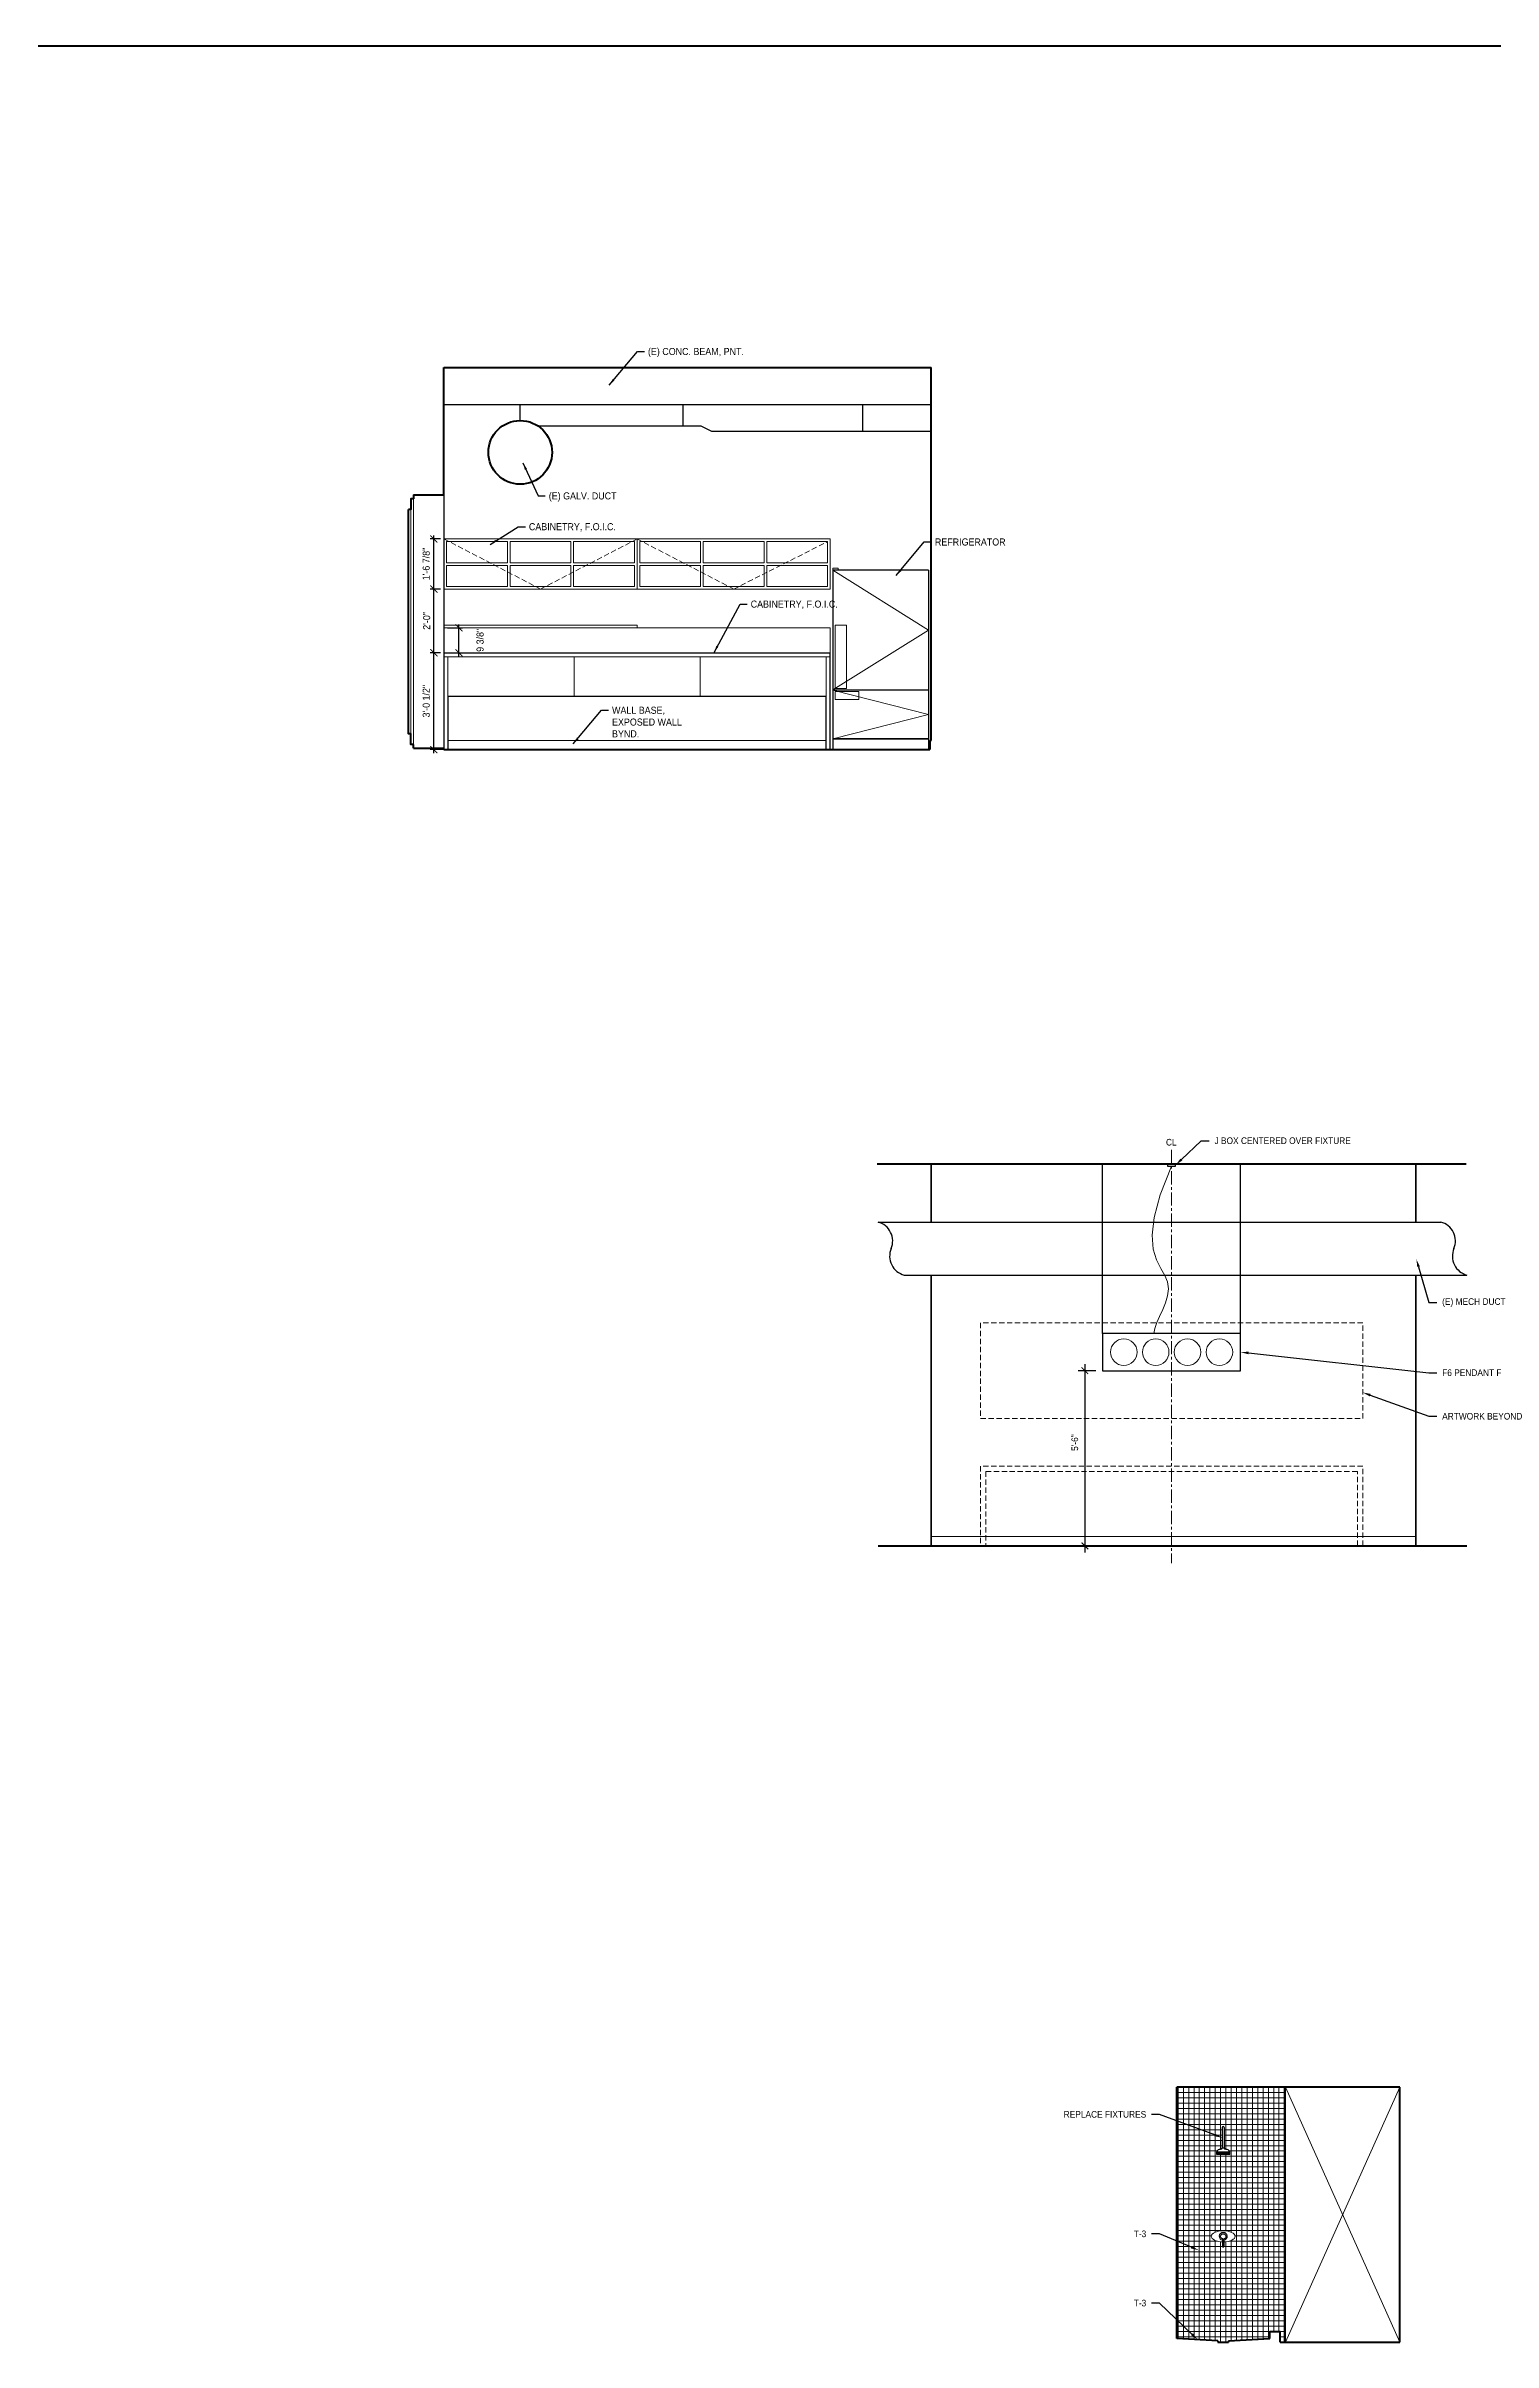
# Model space of a CAD drawing. Header units: inches. Extents: x -3027 to 6920, y -6604 to 320.
# Drawn here: x 2326 to 2871, y -4200 to -3335 of the extents above; entities that cross this region are included whole.
import ezdxf
from ezdxf import colors
from ezdxf.entities.mleader import LeaderData, LeaderLine
from ezdxf.math import Vec2, Vec3

# ---------------------------------------------------------------- set-up
doc = ezdxf.new("R2010")
doc.units = ezdxf.units.IN
doc.header["$LTSCALE"] = 4
doc.header["$MEASUREMENT"] = 0
doc.header["$PDMODE"] = 35
doc.header["$PDSIZE"] = -5
doc.linetypes.add('CENTER', pattern=[2, 1.25, -0.25, 0.25, -0.25])
doc.linetypes.add('DASHED', pattern=[0.75, 0.5, -0.25])
doc.layers.get('0').update_dxf_attribs({"linetype": 'CONTINUOUS'})
doc.layers.get('Defpoints').update_dxf_attribs({"linetype": 'CONTINUOUS'})
for name, color, linetype, lineweight in [('A-ELEV-1', 4, 'CONTINUOUS', 35), ('A-ELEV-2', 5, 'CONTINUOUS', 25), ('A-ELEV-3', 8, 'CONTINUOUS', 15), ('A-ELEV-4', 9, 'CONTINUOUS', 9), ('A-ELEV-BYND', 9, 'DASHED', 9), ('A-ELEV-CUT', 3, 'CONTINUOUS', 50), ('A-ELEV-HTCH', 40, 'CONTINUOUS', 9), ('A-NOTE-CL', 8, 'CENTER', 15), ('A-NOTE-DIM', 8, 'CONTINUOUS', 15), ('A-NOTE-REF', 8, 'CONTINUOUS', 15), ('A-RCP-HTCH', 9, 'CONTINUOUS', 9)]:
    doc.layers.add(name, color=color, linetype=linetype, lineweight=lineweight)
doc.layers.add('A-NOTE-DIM-3_8', color=8, linetype='CONTINUOUS')
doc.styles.add('3_8SM', font='swisse.ttf', dxfattribs={"width": 0.9, "height": 2.666667})
doc.styles.add('ANNOT-SM', font='swisse.ttf', dxfattribs={"width": 0.9, "height": 0.078125})
doc.styles.add('Annotative', font='swisse.ttf', dxfattribs={"width": 0.9, "height": 0.078125})
doc.dimstyles.new('DIM-ANNOT', dxfattribs={"dimtxt": 0.078125, "dimasz": 0.078125, "dimexe": 0.078125, "dimexo": 0.078125, "dimgap": 0.078125, "dimtad": 1, "dimzin": 11, "dimdsep": 46, "dimlunit": 4, "dimtxsty": 'ANNOT-SM', "dimblk1": 'ARCHTICK', "dimblk2": 'ARCHTICK', "dimsah": 1, "dimcen": 0, "dimdle": 0.078125, "dimclrd": 8, "dimclre": 8, "dimclrt": 8, "dimadec": 0, "dimazin": 0, "dimtfac": 4, "dimtofl": 0, "dimtmove": 2, "dimatfit": 3, "dimfxl": 1, "dimfrac": 2, "dimtzin": 0, "dimarcsym": 0})
doc.dimstyles.new('DIM3_8', dxfattribs={"dimtxt": 2.666667, "dimasz": 2.666667, "dimexe": 1.333333, "dimexo": 1.333333, "dimgap": 1.333333, "dimtad": 1, "dimdec": 4, "dimzin": 11, "dimdsep": 46, "dimlunit": 4, "dimtxsty": '3_8SM', "dimblk": 'ARCHTICK', "dimblk1": 'ARCHTICK', "dimblk2": 'ARCHTICK', "dimsah": 1, "dimcen": 2.666667, "dimdle": 1.333333, "dimclrd": 8, "dimclre": 8, "dimclrt": 8, "dimadec": 0, "dimazin": 0, "dimtfac": 4, "dimtdec": 4, "dimtofl": 0, "dimtmove": 2, "dimatfit": 3, "dimfxl": 1, "dimfrac": 2, "dimtzin": 0, "dimarcsym": 0})
doc.dimstyles.new('DIM3_8$7', dxfattribs={"dimtxt": 2.666667, "dimasz": 2.666667, "dimexe": 1.333333, "dimexo": 1.333333, "dimgap": 1.333333, "dimtad": 0, "dimdec": 4, "dimzin": 11, "dimdsep": 46, "dimlunit": 4, "dimtxsty": '3_8SM', "dimblk": 'ARCHTICK', "dimcen": 2.666667, "dimdle": 1.333333, "dimclrd": 8, "dimclre": 8, "dimclrt": 8, "dimadec": 0, "dimazin": 0, "dimtfac": 4, "dimtdec": 4, "dimtofl": 0, "dimtmove": 1, "dimatfit": 3, "dimfxl": 1, "dimfrac": 2, "dimtzin": 0, "dimarcsym": 0})

# ---------------------------------------------------------------- blocks, each defined once
blk = doc.blocks.new('A$C789C49DA')
at = {"layer": 'A-ELEV-2', "linetype": 'Continuous'}
for p, q in [((0, 67.63), (0, 22.54)), ((0, 67.63), (36, 67.63)), ((36, 67.63), (36, 4.13)), ((0, 22.41), (0, 4.13)), ((0, 4.13), (36, 4.13)), ((0, 4), (0, 0)), ((0, 4), (36, 4)), ((36, 4), (36, 0))]:
    blk.add_line(p, q, dxfattribs=at)
at = {"layer": 'A-ELEV-3', "linetype": 'Continuous'}
for p, q in [((30.95, 46.93), (35.2, 46.93)), ((30.95, 46.93), (30.95, 23.04)), ((35.2, 46.93), (35.2, 23.04)), ((0, 22.54), (36, 22.54)), ((0, 22.41), (36, 22.41)), ((26.31, 21.92), (26.31, 18.85)), ((26.31, 21.92), (35.2, 21.92)), ((26.31, 18.85), (35.2, 18.85)), ((30.95, 23.04), (35.2, 23.04)), ((35.2, 21.92), (35.2, 18.85))]:
    blk.add_line(p, q, dxfattribs=at)
at = {"layer": 'A-ELEV-3'}
for points in [[(0, 67.63), (36, 67.63), (36, 0), (0, 0)], [(34, 68.38), (36, 68.38), (36, 67.63), (34, 67.63)]]:
    blk.add_lwpolyline(points, close=True, dxfattribs=at)
at = {"layer": 'A-ELEV-BYND', "linetype": 'Continuous'}
for p, q in [((36, 67.63), (0, 45.08)), ((0, 45.08), (36, 22.54)), ((36, 22.41), (0, 13.27)), ((0, 13.27), (36, 4.13))]:
    blk.add_line(p, q, dxfattribs=at)
blk = doc.blocks.new('_ARCHTICK')
at = {"color": 0, "linetype": 'ByBlock', "const_width": 0.15}
blk.add_lwpolyline([(-0.5, -0.5), (0.5, 0.5)], dxfattribs=at)
blk = doc.blocks.new('*D15')
at = {"layer": 'A-NOTE-DIM', "color": 8, "lineweight": -2, "transparency": 16777216}
for p, q in [((2474.17, -3563.5), (2470.35, -3563.5)), ((2471.69, -3601.33), (2471.69, -3562.17)), ((2475.67, -3600), (2470.35, -3600))]:
    blk.add_line(p, q, dxfattribs=at)
at = {"layer": 'Defpoints', "color": 0, "transparency": 16777216}
for p in [(2471.69, -3563.5), (2475.5, -3563.5), (2477, -3600)]:
    blk.add_point(p, dxfattribs=at)
at = {"layer": 'A-NOTE-DIM', "color": 8, "lineweight": -2, "transparency": 16777216, "xscale": 2.666666666666667, "yscale": 2.666666666666667, "zscale": 2.666666666666667}
for p, rotation in [((2471.69, -3563.5), 90), ((2471.69, -3600), 270)]:
    blk.add_blockref('_ARCHTICK', p, dxfattribs=dict(at, rotation=rotation))
at = {"layer": 'A-NOTE-DIM', "color": 8, "transparency": 16777216, "insert": (2468.81, -3581.75), "char_height": 2.667, "attachment_point": 5, "rotation": 90, "style": '3_8SM'}
blk.add_mtext('3\'-0 1/2" ', dxfattribs=at)
blk = doc.blocks.new('*D16')
at = {"layer": 'A-NOTE-DIM', "color": 8, "lineweight": -2, "transparency": 16777216}
for p, q in [((2471.69, -3564.83), (2471.69, -3538.17)), ((2474.17, -3539.5), (2470.35, -3539.5)), ((2474.17, -3563.5), (2470.35, -3563.5))]:
    blk.add_line(p, q, dxfattribs=at)
at = {"layer": 'Defpoints', "color": 0, "transparency": 16777216}
for p in [(2471.69, -3539.5), (2475.5, -3539.5), (2475.5, -3563.5)]:
    blk.add_point(p, dxfattribs=at)
at = {"layer": 'A-NOTE-DIM', "color": 8, "lineweight": -2, "transparency": 16777216, "xscale": 2.666666666666667, "yscale": 2.666666666666667, "zscale": 2.666666666666667}
for p, rotation in [((2471.69, -3539.5), 90), ((2471.69, -3563.5), 270)]:
    blk.add_blockref('_ARCHTICK', p, dxfattribs=dict(at, rotation=rotation))
at = {"layer": 'A-NOTE-DIM', "color": 8, "transparency": 16777216, "insert": (2468.99, -3551.5), "char_height": 2.667, "attachment_point": 5, "rotation": 90, "style": '3_8SM'}
blk.add_mtext('2\'-0" ', dxfattribs=at)
blk = doc.blocks.new('*D17')
at = {"layer": 'A-NOTE-DIM', "color": 8, "lineweight": -2, "transparency": 16777216}
for p, q in [((2474.17, -3520.62), (2470.35, -3520.62)), ((2471.69, -3540.83), (2471.69, -3519.29)), ((2474.17, -3539.5), (2470.35, -3539.5))]:
    blk.add_line(p, q, dxfattribs=at)
at = {"layer": 'Defpoints', "color": 0, "transparency": 16777216}
for p in [(2471.69, -3520.62), (2475.5, -3520.62), (2475.5, -3539.5)]:
    blk.add_point(p, dxfattribs=at)
at = {"layer": 'A-NOTE-DIM', "color": 8, "lineweight": -2, "transparency": 16777216, "xscale": 2.666666666666667, "yscale": 2.666666666666667, "zscale": 2.666666666666667}
for p, rotation in [((2471.69, -3520.62), 90), ((2471.69, -3539.5), 270)]:
    blk.add_blockref('_ARCHTICK', p, dxfattribs=dict(at, rotation=rotation))
at = {"layer": 'A-NOTE-DIM', "color": 8, "transparency": 16777216, "insert": (2468.81, -3530.06), "char_height": 2.667, "attachment_point": 5, "rotation": 90, "style": '3_8SM'}
blk.add_mtext('1\'-6 7/8" ', dxfattribs=at)
blk = doc.blocks.new('*D18')
at = {"layer": 'A-NOTE-DIM', "color": 8, "lineweight": -2, "transparency": 16777216}
for p, q in [((2476.83, -3554.12), (2482.48, -3554.12)), ((2481.15, -3564.83), (2481.15, -3552.79)), ((2476.83, -3563.5), (2482.48, -3563.5))]:
    blk.add_line(p, q, dxfattribs=at)
at = {"layer": 'Defpoints', "color": 0, "transparency": 16777216}
for p in [(2475.5, -3554.12), (2481.15, -3554.12), (2475.5, -3563.5)]:
    blk.add_point(p, dxfattribs=at)
at = {"layer": 'A-NOTE-DIM', "color": 8, "lineweight": -2, "transparency": 16777216, "xscale": 2.666666666666667, "yscale": 2.666666666666667, "zscale": 2.666666666666667}
for p, rotation in [((2481.15, -3554.12), 90), ((2481.15, -3563.5), 270)]:
    blk.add_blockref('_ARCHTICK', p, dxfattribs=dict(at, rotation=rotation))
at = {"layer": 'A-NOTE-DIM', "color": 8, "transparency": 16777216, "insert": (2489.1, -3558.81), "char_height": 2.667, "attachment_point": 5, "rotation": 90, "style": '3_8SM'}
blk.add_mtext('9 3/8" ', dxfattribs=at)
blk = doc.blocks.new('E15-SHWR-GROMIX-THERM')
at = {"layer": 'A-ELEV-2'}
for p, q in [((-0.21, -0.98), (-0.21, -3.93)), ((0.21, -3.93), (-0.21, -3.93)), ((0.21, -0.98), (0.21, -3.93))]:
    blk.add_line(p, q, dxfattribs=at)
blk.add_arc((0, 0), 1, 281.8425, 258.1575, dxfattribs=at)
at = {"layer": 'A-ELEV-3'}
blk.add_arc((0, 0), 1.5, 277.86357, 262.13643, dxfattribs=at)
blk.add_ellipse((0, 0), major_axis=(4.5, 0), ratio=0.467908, start_param=4.75801, end_param=10.949954, dxfattribs=at)
blk = doc.blocks.new('*D130')
at = {"layer": 'A-NOTE-DIM', "color": 8, "lineweight": -2, "transparency": 16777216}
for p, q in [((2716.9, -3831.5), (2716.9, -3902.5)), ((2721.06, -3834), (2714.4, -3834)), ((2721.06, -3900), (2714.4, -3900))]:
    blk.add_line(p, q, dxfattribs=at)
at = {"layer": 'Defpoints', "color": 0, "transparency": 16777216}
for p in [(2723.56, -3834), (2716.9, -3900), (2723.56, -3900)]:
    blk.add_point(p, dxfattribs=at)
at = {"layer": 'A-NOTE-DIM', "color": 8, "lineweight": -2, "transparency": 16777216, "xscale": 2.5, "yscale": 2.5, "zscale": 2.5}
for p, rotation in [((2716.9, -3834), 90), ((2716.9, -3900), 270)]:
    blk.add_blockref('_ARCHTICK', p, dxfattribs=dict(at, rotation=rotation))
at = {"layer": 'A-NOTE-DIM', "color": 8, "transparency": 16777216, "insert": (2713.11, -3861.09), "char_height": 2.5, "attachment_point": 5, "rotation": 90, "style": 'ANNOT-SM'}
blk.add_mtext('5\'-6" ', dxfattribs=at)

msp = doc.modelspace()

# ---------------------------------------------------------------- hatches: boundary and pattern name
at = {"layer": 'A-ELEV-4'}
h = msp.add_hatch(dxfattribs=at)
h.set_pattern_fill('ANSI37', color=256, scale=16, angle=45)
h.paths.add_polyline_path([(2792.4998, -4152), (2792.4998, -4104), (2751.4998, -4104), (2751.4998, -4198.66667), (2766.9998, -4199.5), (2766.9998, -4200), (2770.9998, -4200), (2770.9998, -4199.5), (2786.4998, -4198.66667), (2786.4998, -4196), (2790.4998, -4196), (2790.4998, -4200), (2792.4998, -4200)])
edge = h.paths.add_edge_path(flags=16)
edge.add_ellipse((2768.9998, -4160.15761), major_axis=(-4.5, 0), ratio=0.467907977, start_angle=-267.38612425, end_angle=87.38612425, ccw=False)
edge.add_line((2769.20502, -4162.26101), (2769.20502, -4164.08518))
edge.add_line((2769.20502, -4164.08518), (2768.79458, -4164.08518))
edge.add_line((2768.79458, -4164.08518), (2768.79458, -4162.26101))
edge = h.paths.add_edge_path(flags=16)
edge.add_arc((2766.4998, -4129.08647), 0.0625, 90, 270, ccw=False)
edge.add_line((2766.4998, -4129.02397), (2766.4998, -4128.27397))
edge.add_line((2766.4998, -4128.27397), (2766.5623, -4128.27397))
edge.add_arc((2767.81418, -4128.71278), 1.32655, 86.87081661, 160.6834407, ccw=False)
edge.add_arc((2767.91091, -4126.72493), 0.66372, 267.89986341, 344.79797606)
edge.add_line((2768.55141, -4126.89897), (2768.6248, -4126.89897))
edge.add_line((2768.6248, -4126.89897), (2768.6248, -4119.1256))
edge.add_arc((2768.9998, -4119.1256), 0.375, 0, 180, ccw=False)
edge.add_line((2769.3748, -4119.1256), (2769.3748, -4126.89897))
edge.add_line((2769.3748, -4126.89897), (2769.44819, -4126.89897))
edge.add_arc((2770.08869, -4126.72493), 0.66372, 195.20202394, 272.10013659)
edge.add_arc((2770.18542, -4128.71278), 1.32655, 19.3165593, 93.12918339, ccw=False)
edge.add_line((2771.4373, -4128.27397), (2771.4998, -4128.27397))
edge.add_line((2771.4998, -4128.27397), (2771.4998, -4129.02397))
edge.add_arc((2771.4998, -4129.08647), 0.0625, -90, 90, ccw=False)
edge.add_line((2771.4998, -4129.14897), (2766.4998, -4129.14897))

# ---------------------------------------------------------------- linework, layer by layer
at = {"layer": 'A-ELEV-1'}
for p, q in [((2658.9998, -3756), (2658.9998, -3778)), ((2841.4998, -3756), (2841.4998, -3778)), ((2658.9998, -3798), (2658.9998, -3900)), ((2841.4998, -3798), (2841.4998, -3900))]:
    msp.add_line(p, q, dxfattribs=at)
at = {"layer": 'A-ELEV-2'}
for p, q in [((2475.4998, -3470), (2658.9998, -3470)), ((2504.21419, -3476), (2504.21419, -3470)), ((2565.5616, -3478), (2565.5616, -3470)), ((2633.2553, -3480), (2633.2553, -3470)), ((2510.84744, -3478), (2572.30329, -3478)), ((2572.30329, -3478), (2576.30329, -3480)), ((2576.30329, -3480), (2658.9998, -3480)), ((2475.4998, -3504), (2475.4998, -3599.5)), ((2475.4998, -3563.5), (2620.9998, -3563.5)), ((2620.9998, -3600), (2620.9998, -3563.5)), ((2723.562, -3820), (2723.562, -3756)), ((2775.562, -3820), (2775.562, -3756)), ((2638.9942, -3778), (2850.9409, -3778)), ((2648.86694, -3798), (2860.81363, -3798)), ((2792.4998, -4200), (2792.4998, -4104)), ((2768.6248, -4119.1256), (2768.6248, -4126.89897)), ((2769.3748, -4119.1256), (2769.3748, -4126.89897))]:
    msp.add_line(p, q, dxfattribs=at)
for points in [[(2619.4998, -3600), (2619.4998, -3580), (2476.9998, -3580), (2476.9998, -3600)], [(2748.062, -3756), (2748.062, -3757), (2751.062, -3757), (2751.062, -3756)]]:
    msp.add_lwpolyline(points, dxfattribs=at)
msp.add_lwpolyline([(2753.562, -3820), (2723.562, -3820), (2723.562, -3834), (2775.562, -3834), (2775.562, -3820)], close=True, dxfattribs=at)
msp.add_lwpolyline([(2771.4998, -4129.14897, 1), (2771.4998, -4129.02397), (2771.4998, -4128.27397), (2771.4373, -4128.27397, 0.333686455), (2770.11301, -4127.3882, -0.321168348), (2769.46855, -4126.96147), (2769.40605, -4126.96147), (2769.40605, -4126.89897), (2768.59355, -4126.89897), (2768.59355, -4126.96147), (2768.53105, -4126.96147, -0.321168348), (2767.88659, -4127.3882, 0.333686455), (2766.5623, -4128.27397), (2766.4998, -4128.27397), (2766.4998, -4129.02397, 1), (2766.4998, -4129.14897)], format="xyb", close=True, dxfattribs=at)
for centre, radius, start, end in [((2637.1176, -3785.14474), 7.38708, 337.26184726, 75.28343049), ((2849.0643, -3785.14474), 7.38708, 337.26184726, 75.28343049), ((2650.74353, -3790.85526), 7.38708, 157.26184726, 255.28343049), ((2862.69023, -3790.85526), 7.38708, 157.26184726, 255.28343049), ((2768.9998, -4119.1256), 0.375, 0, 180)]:
    msp.add_arc(centre, radius, start, end, dxfattribs=at)
at = {"layer": 'A-ELEV-3'}
for p, q in [((2463, -3509.5), (2463, -3594)), ((2464, -3505.5), (2464, -3598)), ((2475.4998, -3554.125), (2620.9998, -3554.125)), ((2620.9998, -3554.125), (2620.9998, -3563.5)), ((2475.4998, -3600), (2475.4998, -3563.5)), ((2475.4998, -3565), (2620.9998, -3565)), ((2476.9998, -3600), (2476.9998, -3565)), ((2524.4998, -3580), (2524.4998, -3565)), ((2571.9998, -3580), (2571.9998, -3565)), ((2619.4998, -3600), (2619.4998, -3565)), ((2476.9998, -3580), (2619.4998, -3580)), ((2476.9998, -3596.5), (2619.4998, -3596.5)), ((2841.4998, -3896.5), (2658.9998, -3896.5))]:
    msp.add_line(p, q, dxfattribs=at)
for points in [[(2548.2498, -3539.5), (2475.4998, -3539.5), (2475.4998, -3520.625), (2548.2498, -3520.625)], [(2548.2498, -3539.5), (2620.9998, -3539.5), (2620.9998, -3520.625), (2548.2498, -3520.625)], [(2499.41647, -3521.625), (2476.4998, -3521.625), (2476.4998, -3529.5625), (2499.41647, -3529.5625)], [(2500.41647, -3521.625), (2523.33313, -3521.625), (2523.33313, -3529.5625), (2500.41647, -3529.5625)], [(2524.33313, -3521.625), (2547.2498, -3521.625), (2547.2498, -3529.5625), (2524.33313, -3529.5625)], [(2572.16647, -3521.625), (2549.2498, -3521.625), (2549.2498, -3529.5625), (2572.16647, -3529.5625)], [(2596.08313, -3521.625), (2573.16647, -3521.625), (2573.16647, -3529.5625), (2596.08313, -3529.5625)], [(2619.9998, -3521.625), (2597.08313, -3521.625), (2597.08313, -3529.5625), (2619.9998, -3529.5625)], [(2499.41647, -3530.5625), (2476.4998, -3530.5625), (2476.4998, -3538.5), (2499.41647, -3538.5)], [(2500.41647, -3530.5625), (2523.33313, -3530.5625), (2523.33313, -3538.5), (2500.41647, -3538.5)], [(2524.33313, -3530.5625), (2547.2498, -3530.5625), (2547.2498, -3538.5), (2524.33313, -3538.5)], [(2572.16647, -3530.5625), (2549.2498, -3530.5625), (2549.2498, -3538.5), (2572.16647, -3538.5)], [(2596.08313, -3530.5625), (2573.16647, -3530.5625), (2573.16647, -3538.5), (2596.08313, -3538.5)], [(2619.9998, -3530.5625), (2597.08313, -3530.5625), (2597.08313, -3538.5), (2619.9998, -3538.5)], [(2475.4998, -3553.125), (2548.2498, -3553.125), (2548.2498, -3554.125), (2475.4998, -3554.125)]]:
    msp.add_lwpolyline(points, close=True, dxfattribs=at)
msp.add_lwpolyline([(2749.562, -3757), (2745.2784, -3767.71465), (2742.97098, -3776.26912), (2742.23661, -3782.99107), (2742.67217, -3788.20815), (2743.87454, -3792.24801), (2745.44061, -3795.43831), (2746.96724, -3798.10671), (2748.05131, -3800.58085), (2748.38834, -3803.12453), (2748.06836, -3805.74607), (2747.28, -3808.38992), (2746.21194, -3811.00055), (2745.05282, -3813.52242), (2743.99131, -3815.89997), (2743.21606, -3818.07768), (2742.91571, -3820)], dxfattribs=at)
for centre in [(2731.562, -3827), (2743.562, -3827), (2755.562, -3827), (2767.562, -3827), (2767.562, -3827)]:
    msp.add_circle(centre, 5, dxfattribs=at)
at = {"layer": 'A-ELEV-4'}
for p, q in [((2766.4998, -4128.27397), (2771.4998, -4128.27397)), ((2766.4998, -4128.65763), (2771.4998, -4128.65763)), ((2766.4998, -4129.02397), (2771.4998, -4129.02397)), ((2768.59355, -4126.96147), (2769.40605, -4126.96147))]:
    msp.add_line(p, q, dxfattribs=at)
at = {"layer": 'A-ELEV-BYND'}
for points in [[(2475.4998, -3520.625), (2511.8748, -3539.5), (2548.2498, -3520.625)], [(2548.2498, -3520.625), (2584.6248, -3539.5), (2619.9998, -3521.625)], [(2821.562, -3900), (2821.562, -3870), (2677.562, -3870), (2677.562, -3900)], [(2819.562, -3900), (2819.562, -3872), (2679.562, -3872), (2679.562, -3900)]]:
    msp.add_lwpolyline(points, dxfattribs=at)
msp.add_lwpolyline([(2677.562, -3852), (2821.562, -3852), (2821.562, -3816), (2677.562, -3816)], close=True, dxfattribs=at)
at = {"layer": 'A-ELEV-CUT'}
for p, q in [((-1381.1, -3334.85), (4858.025, -3334.85)), ((2475.4998, -3504), (2475.4998, -3456)), ((2475.4998, -3456), (2658.9998, -3456)), ((2658.9998, -3596.5), (2658.9998, -3456)), ((2464, -3504), (2475.4998, -3504)), ((2464, -3504), (2464, -3505.5)), ((2464, -3599.5), (2464, -3598)), ((2658.4998, -3596.5), (2658.4998, -3600)), ((2658.4998, -3596.5), (2658.9998, -3596.5)), ((2464, -3599.5), (2475.4998, -3599.5)), ((2475.4998, -3600), (2475.4998, -3599.5)), ((2475.4998, -3600), (2658.4998, -3600)), ((2638.65228, -3756), (2860.47172, -3756)), ((2638.9942, -3900), (2860.81363, -3900)), ((2751.4998, -4198.66667), (2751.4998, -4104)), ((2835.4998, -4104), (2751.4998, -4104)), ((2835.4998, -4200), (2835.4998, -4104)), ((2766.9998, -4199.5), (2751.4998, -4198.66667)), ((2766.9998, -4199.5), (2766.9998, -4200)), ((2766.9998, -4200), (2770.9998, -4200)), ((2770.9998, -4199.5), (2786.4998, -4198.66667)), ((2770.9998, -4199.5), (2770.9998, -4200)), ((2786.4998, -4196), (2790.4998, -4196)), ((2786.4998, -4198.66667), (2786.4998, -4196)), ((2790.4998, -4200), (2790.4998, -4196)), ((2790.4998, -4200), (2835.4998, -4200))]:
    msp.add_line(p, q, dxfattribs=at)
for points in [[(2464, -3505.5), (2463, -3505.5), (2463, -3509.5), (2462.125, -3509.5)], [(2464, -3598), (2463, -3598), (2463, -3594), (2462.125, -3594), (2462.125, -3509.5)]]:
    msp.add_lwpolyline(points, dxfattribs=at)
msp.add_circle((2504.21419, -3488), 12, dxfattribs=at)
at = {"layer": 'A-ELEV-HTCH'}
for p, q in [((2790.4998, -4104), (2751.4998, -4104)), ((2792.4998, -4104), (2835.4998, -4200)), ((2792.4998, -4200), (2835.4998, -4104))]:
    msp.add_line(p, q, dxfattribs=at)
msp.add_arc((2771.4998, -4129.08647), 0.0625, 270, 90, dxfattribs=at)
at = {"layer": 'A-NOTE-CL'}
msp.add_line((2749.562, -3750.82042), (2749.562, -3906.56188), dxfattribs=at)

# ---------------------------------------------------------------- block references
at = {"layer": 'A-ELEV-3', "xscale": -1}
msp.add_blockref('A$C789C49DA', (2657.9998, -3600), dxfattribs=at)
at = {"layer": 'A-RCP-HTCH', "xscale": -1}
msp.add_blockref('E15-SHWR-GROMIX-THERM', (2768.9998, -4160.15761), dxfattribs=at)

# ---------------------------------------------------------------- texts
at = {"layer": 'A-NOTE-DIM-3_8', "char_height": 2.6666667, "width": 36, "attachment_point": 1, "style": '3_8SM'}
for s, insert in [('(E) CONC. BEAM, PNT.', (2552.32736, -3448.65084)), ('(E) GALV. DUCT', (2514.97452, -3503.05872)), ('CABINETRY, F.O.I.C.', (2507.47877, -3514.66583)), ('REFRIGERATOR', (2660.40001, -3520.41947)), ('CABINETRY, F.O.I.C.', (2591.02583, -3543.82427)), ('WALL BASE, EXPOSED WALL BYND.', (2538.80566, -3583.8249))]:
    msp.add_mtext(s, dxfattribs=dict(at, insert=insert))
at = {"layer": 'A-NOTE-REF', "insert": (2747.43885, -3746.65561), "char_height": 2.5, "attachment_point": 1, "style": 'Annotative'}
msp.add_mtext_dynamic_manual_height_columns('CL', width=13.0106607, gutter_width=12.5, heights=[0], dxfattribs=at)

# ---------------------------------------------------------------- dimensions: what is measured, and where the dimension line sits
at = {"layer": 'A-NOTE-DIM'}
for base, p1, p2, picture, middle in [((2471.6873, -3520.625), (2475.4998, -3539.5), (2475.4998, -3520.625), '*D17', (2468.81419, -3530.0625)), ((2471.6873, -3539.5), (2475.4998, -3563.5), (2475.4998, -3539.5), '*D16', (2468.98547, -3551.5)), ((2481.14583, -3554.125), (2475.4998, -3563.5), (2475.4998, -3554.125), '*D18', (2489.0985, -3558.8125)), ((2471.6873, -3563.5), (2476.9998, -3600), (2475.4998, -3563.5), '*D15', (2468.81419, -3581.75))]:
    dim = msp.add_linear_dim(base=base, p1=p1, p2=p2, angle=90, dimstyle='DIM3_8', override={"dimpost": ' '}, dxfattribs=at)
    dim.commit()
    dim.dimension.update_dxf_attribs({"geometry": picture, "text_midpoint": middle})
dim = msp.add_linear_dim(base=(2716.89605, -3900), p1=(2723.562, -3834), p2=(2723.562, -3900), angle=90, dimstyle='DIM-ANNOT', override={"dimpost": ' '}, dxfattribs=at)
dim.commit()
dim.dimension.update_dxf_attribs({"geometry": '*D130', "text_midpoint": (2713.11139, -3861.09327), "dimtype": 160})

# ---------------------------------------------------------------- leaders
at = {"layer": 'A-NOTE-DIM-3_8', "annotation_type": 0, "has_hookline": 1, "hookline_direction": 0}
for points, text_width in [([(2537.68928, -3462.6743), (2548.32736, -3449.98417), (2550.99403, -3449.98417)], 30.67424), ([(2505.23208, -3491.93899), (2510.97452, -3504.39205), (2513.64119, -3504.39205)], 28.10061), ([(2492.8407, -3522.68929), (2503.47877, -3515.99916), (2506.14544, -3515.99916)], 21.80122), ([(2645.76193, -3534.44294), (2656.40001, -3521.75281), (2659.06667, -3521.75281)], 28.31643), ([(2577.21216, -3563.40591), (2587.02583, -3545.1576), (2589.6925, -3545.1576)], 21.80122), ([(2524.16758, -3597.84837), (2534.80566, -3585.15824), (2537.47232, -3585.15824)], 29.07748)]:
    msp.add_leader(points, dimstyle='DIM3_8$7', override={"dimgap": 1.333333, "dimtad": 0}, dxfattribs=dict(at, text_width=text_width))
at = {"layer": 'A-NOTE-REF'}
ml = msp.add_multileader_mtext('Standard', dxfattribs=at)
ml.set_content('J BOX CENTERED OVER FIXTURE', color=256, style='ANNOT-SM')
ml.set_leader_properties()
ml.build(insert=Vec2(0, 0))
ml.multileader.update_dxf_attribs({"dogleg_length": 0.09375, "arrow_head_size": 3, "scale": 32})
ctx = ml.context
ctx.base_point, ctx.scale, ctx.char_height, ctx.arrow_head_size, ctx.plane_origin = Vec3(2763.71849, -3747.37281), 32, 2.5, 3, Vec3(2759.22821, -3754.99781)
notes = []
notes.append((ctx, [(0, (1, 1, 0), (2760.71849, -3747.37281), (1, 0), 3, [(0, [(2751.062, -3756.5)], 0, [])])]))
ctx.mtext.insert, ctx.mtext.width, ctx.mtext.flow_direction = Vec3(2765.71849, -3746.08985), 36.6376788, 5
ml = msp.add_multileader_mtext('Standard', dxfattribs=at)
ml.set_content('(E) DUCT', color=256, style='ANNOT-SM')
ml.set_leader_properties()
ml.build(insert=Vec2(0, 0))
ml.multileader.update_dxf_attribs({"dogleg_length": 0.09375, "arrow_head_size": 3, "scale": 32})
ctx = ml.context
ctx.base_point, ctx.scale, ctx.char_height, ctx.arrow_head_size, ctx.plane_origin = Vec3(1973.68127, -3748.34482), 32, 2.5, 3, Vec3(1981.28197, -3756.76632)
notes.append((ctx, [(0, (1, 1, 0), (1970.68127, -3748.34482), (1, 0), 3, [(0, [(1966.89961, -3778.90191)], 0, [])])]))
ctx.mtext.insert, ctx.mtext.width, ctx.mtext.flow_direction = Vec3(1975.68127, -3746.76605), 37.0925561, 5
ml = msp.add_multileader_mtext('Standard', dxfattribs=at)
ml.set_content('(E) MECH DUCT', color=256, style='ANNOT-SM')
ml.set_leader_properties()
ml.build(insert=Vec2(0, 0))
ml.multileader.update_dxf_attribs({"dogleg_length": 0.09375, "arrow_head_size": 3, "scale": 32})
ctx = ml.context
ctx.base_point, ctx.scale, ctx.char_height, ctx.arrow_head_size, ctx.plane_origin = Vec3(2849.46394, -3808.27882), 32, 2.5, 3, Vec3(2844.97365, -3815.90382)
notes.append((ctx, [(0, (1, 1, 0), (2846.46394, -3808.27882), (1, 0), 3, [(0, [(2841.74905, -3791.99067)], 0, [])])]))
ctx.mtext.insert, ctx.mtext.width, ctx.mtext.flow_direction = Vec3(2851.46394, -3806.70005), 36.6376788, 5
ml = msp.add_multileader_mtext('Standard', dxfattribs=at)
ml.set_content('F6 PENDANT FIXTURE', color=256, style='ANNOT-SM')
ml.set_leader_properties()
ml.build(insert=Vec2(0, 0))
ml.multileader.update_dxf_attribs({"dogleg_length": 0.09375, "arrow_head_size": 3, "scale": 32})
ctx = ml.context
ctx.base_point, ctx.scale, ctx.char_height, ctx.arrow_head_size, ctx.plane_origin = Vec3(2849.46394, -3834.77758), 32, 2.5, 3, Vec3(2844.97365, -3842.40258)
notes.append((ctx, [(0, (1, 1, 0), (2846.46394, -3834.77758), (1, 0), 3, [(0, [(2775.562, -3827)], 0, [])])]))
ctx.mtext.insert, ctx.mtext.width, ctx.mtext.flow_direction = Vec3(2851.46394, -3833.49462), 36.6376788, 5
ml = msp.add_multileader_mtext('Standard', dxfattribs=at)
ml.set_content('ARTWORK BEYOND', color=256, style='ANNOT-SM')
ml.set_leader_properties()
ml.build(insert=Vec2(0, 0))
ml.multileader.update_dxf_attribs({"dogleg_length": 0.09375, "arrow_head_size": 3, "scale": 32})
ctx = ml.context
ctx.base_point, ctx.scale, ctx.char_height, ctx.arrow_head_size, ctx.plane_origin = Vec3(2849.46394, -3851.19175), 32, 2.5, 3, Vec3(2844.97365, -3852.21569)
notes.append((ctx, [(0, (1, 1, 0), (2846.46394, -3851.19175), (1, 0), 3, [(0, [(2821.562, -3842.1997)], 0, [])])]))
ctx.mtext.insert, ctx.mtext.width, ctx.mtext.flow_direction = Vec3(2851.46394, -3849.90879), 36.6376788, 5
ml = msp.add_multileader_mtext('Standard', dxfattribs=at)
ml.set_content('ARTWORK BY OWNER', color=256, style='ANNOT-SM')
ml.set_leader_properties()
ml.build(insert=Vec2(0, 0))
ml.multileader.update_dxf_attribs({"dogleg_length": 0.09375, "arrow_head_size": 3, "scale": 32})
ctx = ml.context
ctx.base_point, ctx.scale, ctx.char_height, ctx.arrow_head_size, ctx.plane_origin = Vec3(1763.28017, -3907.13464), 32, 2.5, 3, Vec3(1770.88087, -3915.55615)
notes.append((ctx, [(0, (1, 1, 0), (1760.28017, -3907.13464), (1, 0), 3, [(0, [(1746.74447, -3852)], 0, [])])]))
ctx.mtext.insert, ctx.mtext.width, ctx.mtext.flow_direction = Vec3(1765.28017, -3905.85168), 47.6953699, 5
ml = msp.add_multileader_mtext('Standard', dxfattribs=at)
ml.set_content('SECTIONAL', color=256, style='ANNOT-SM')
ml.set_leader_properties()
ml.build(insert=Vec2(0, 0))
ml.multileader.update_dxf_attribs({"dogleg_length": 0.09375, "arrow_head_size": 3, "scale": 32})
ctx = ml.context
ctx.base_point, ctx.scale, ctx.char_height, ctx.arrow_head_size, ctx.plane_origin = Vec3(1694.87395, -3907.13464), 32, 2.5, 3, Vec3(1702.47465, -3915.55615)
notes.append((ctx, [(0, (1, 1, 0), (1691.87395, -3907.13464), (1, 0), 3, [(0, [(1678.33825, -3883)], 0, [])])]))
ctx.mtext.insert, ctx.mtext.width, ctx.mtext.flow_direction = Vec3(1696.87395, -3905.85168), 47.6953699, 5
ml = msp.add_multileader_mtext('Standard', dxfattribs=at)
ml.set_content('WALL BEYOND', color=256, style='ANNOT-SM')
ml.set_leader_properties()
ml.build(insert=Vec2(0, 0))
ml.multileader.update_dxf_attribs({"dogleg_length": 0.09375, "arrow_head_size": 3, "scale": 32})
ctx = ml.context
ctx.base_point, ctx.scale, ctx.char_height, ctx.arrow_head_size, ctx.plane_origin = Vec3(1820.59241, -3907.13464), 32, 2.5, 3, Vec3(1828.19311, -3915.55615)
notes.append((ctx, [(0, (1, 1, 0), (1817.59241, -3907.13464), (1, 0), 3, [(0, [(1811.95183, -3889.41843)], 0, [])])]))
ctx.mtext.insert, ctx.mtext.width, ctx.mtext.flow_direction = Vec3(1822.59241, -3905.85168), 37.0925561, 5
ml = msp.add_multileader_mtext('Standard', dxfattribs=at)
ml.set_content('BANQUETTE BEYOND SEE 7/-', color=256, style='ANNOT-SM')
ml.set_leader_properties()
ml.build(insert=Vec2(0, 0))
ml.multileader.update_dxf_attribs({"dogleg_length": 0.09375, "arrow_head_size": 3, "scale": 32})
ctx = ml.context
ctx.base_point, ctx.scale, ctx.char_height, ctx.arrow_head_size, ctx.plane_origin = Vec3(1880.04252, -3907.13464), 32, 2.5, 3, Vec3(1887.64322, -3915.55615)
notes.append((ctx, [(0, (1, 1, 0), (1877.04252, -3907.13464), (1, 0), 3, [(0, [(1869.96084, -3889.41843)], 0, [])])]))
ctx.mtext.insert, ctx.mtext.width, ctx.mtext.flow_direction = Vec3(1882.04252, -3905.72406), 37.0925561, 5
ml = msp.add_multileader_mtext('Standard', dxfattribs=at)
ml.set_content('(E) DOOR', color=256, style='ANNOT-SM')
ml.set_leader_properties()
ml.build(insert=Vec2(0, 0))
ml.multileader.update_dxf_attribs({"dogleg_length": 0.09375, "arrow_head_size": 3, "scale": 32})
ctx = ml.context
ctx.base_point, ctx.scale, ctx.char_height, ctx.arrow_head_size, ctx.plane_origin = Vec3(1391.39165, -3907.13464), 32, 2.5, 3, Vec3(1398.99235, -3915.55615)
notes.append((ctx, [(0, (1, 1, 0), (1388.39165, -3907.13464), (1, 0), 3, [(0, [(1381.31428, -3893.83679)], 0, [])])]))
ctx.mtext.insert, ctx.mtext.width, ctx.mtext.flow_direction = Vec3(1393.39165, -3905.55588), 36.6376788, 5
ml = msp.add_multileader_mtext('Standard', dxfattribs=at)
ml.set_content('MECH\\PSHAFT', color=256, style='ANNOT-SM')
ml.set_leader_properties()
ml.build(insert=Vec2(0, 0))
ml.multileader.update_dxf_attribs({"dogleg_length": 0.09375, "arrow_head_size": 3, "scale": 32})
ctx = ml.context
ctx.base_point, ctx.scale, ctx.char_height, ctx.arrow_head_size, ctx.plane_origin = Vec3(2152.175, -4070.35), 32, 2.5, 3, Vec3(2134.85, -3769.9)
notes.append((ctx, [(0, (1, 1, 0), (2149.175, -4070.35), (1, 0), 3, [(0, [(2134.4, -4074.925)], 0, [])])]))
ctx.mtext.insert, ctx.mtext.width, ctx.mtext.flow_direction = Vec3(2154.175, -4069.06704), 14.5289201, 5
ml = msp.add_multileader_mtext('Standard', dxfattribs=at)
ml.set_content('REPLACEMENT SCONCE F12. LOCATION TBD', color=256, style='ANNOT-SM')
ml.set_leader_properties()
ml.build(insert=Vec2(0, 0))
ml.multileader.update_dxf_attribs({"dogleg_length": 0.09375, "arrow_head_size": 3, "scale": 32})
ctx = ml.context
ctx.base_point, ctx.scale, ctx.char_height, ctx.arrow_head_size, ctx.plane_origin = Vec3(2147.42307, -4102.3), 32, 2.5, 3, Vec3(2134.85, -3799.22119)
notes.append((ctx, [(0, (1, 1, 0), (2144.42307, -4102.3), (1, 0), 3, [(0, [(2120.9098, -4117.05799)], 0, [])])]))
ctx.mtext.insert, ctx.mtext.width, ctx.mtext.flow_direction = Vec3(2149.42307, -4101.05), 18.5166236, 5
ml = msp.add_multileader_mtext('Standard', dxfattribs=at)
ml.set_content('REPLACE FIXTURES', color=256, style='ANNOT-SM')
ml.set_leader_properties()
ml.build(insert=Vec2(0, 0))
ml.multileader.update_dxf_attribs({"dogleg_length": 0.09375, "arrow_head_size": 3, "scale": 32})
ctx = ml.context
ctx.base_point, ctx.scale, ctx.char_height, ctx.arrow_head_size, ctx.plane_origin = Vec3(2721.79665, -4114.22467), 32, 2.5, 3, Vec3(2759.325, -3822.00922)
ctx.text_align_type = 2
notes.append((ctx, [(0, (1, 1, 0), (2745, -4114.22467), (-1, 0), 3, [(0, [(2768.6248, -4123.01228)], 0, [])])]))
ctx.mtext.insert, ctx.mtext.width, ctx.mtext.alignment, ctx.mtext.flow_direction = Vec3(2740, -4112.94171), 14.5289201, 3, 5
ml = msp.add_multileader_mtext('Standard', dxfattribs=at)
ml.set_content('PAINT (E) BRICK ', color=256, style='ANNOT-SM')
ml.set_leader_properties()
ml.build(insert=Vec2(0, 0))
ml.multileader.update_dxf_attribs({"dogleg_length": 0.09375, "arrow_head_size": 3, "scale": 32})
ctx = ml.context
ctx.base_point, ctx.scale, ctx.char_height, ctx.arrow_head_size, ctx.plane_origin = Vec3(2903.00304, -4127.99658), 32, 2.5, 3, Vec3(2939.325, -3827.54658)
ctx.text_align_type = 2
notes.append((ctx, [(0, (1, 1, 0), (2925, -4127.99658), (-1, 0), 3, [(0, [(2939.775, -4134.14658)], 0, [])])]))
ctx.mtext.insert, ctx.mtext.width, ctx.mtext.alignment, ctx.mtext.flow_direction = Vec3(2920, -4126.71362), 18.1801022, 3, 5
ml = msp.add_multileader_mtext('Standard', dxfattribs=at)
ml.set_content('(N) MIRROR', color=256, style='ANNOT-SM')
ml.set_leader_properties()
ml.build(insert=Vec2(0, 0))
ml.multileader.update_dxf_attribs({"dogleg_length": 0.09375, "arrow_head_size": 3, "scale": 32})
ctx = ml.context
ctx.base_point, ctx.scale, ctx.char_height, ctx.arrow_head_size, ctx.plane_origin = Vec3(2147.42307, -4129.54098), 32, 2.5, 3, Vec3(2134.85, -3820.96271)
notes.append((ctx, [(0, (1, 1, 0), (2144.42307, -4129.54098), (1, 0), 3, [(0, [(2125.525, -4139.375)], 0, [])])]))
ctx.mtext.insert, ctx.mtext.width, ctx.mtext.flow_direction = Vec3(2149.42307, -4128.25802), 18.5166236, 5
ml = msp.add_multileader_mtext('Standard', dxfattribs=at)
ml.set_content('SINK & TOILET TO REMAIN', color=256, style='ANNOT-SM')
ml.set_leader_properties()
ml.build(insert=Vec2(0, 0))
ml.multileader.update_dxf_attribs({"dogleg_length": 0.09375, "arrow_head_size": 3, "scale": 32})
ctx = ml.context
ctx.base_point, ctx.scale, ctx.char_height, ctx.arrow_head_size, ctx.plane_origin = Vec3(2147.42307, -4148.75332), 32, 2.5, 3, Vec3(2134.85, -3832.775)
notes.append((ctx, [(0, (1, 1, 0), (2144.42307, -4148.75332), (1, 0), 3, [(0, [(2120.9998, -4171.5)], 0, [])])]))
ctx.mtext.insert, ctx.mtext.width, ctx.mtext.flow_direction = Vec3(2149.42307, -4147.50332), 18.5166236, 5
ml = msp.add_multileader_mtext('Standard', dxfattribs=at)
ml.set_content('T-3', color=256, style='ANNOT-SM')
ml.set_leader_properties()
ml.build(insert=Vec2(0, 0))
ml.multileader.update_dxf_attribs({"dogleg_length": 0.09375, "arrow_head_size": 3, "scale": 32})
ctx = ml.context
ctx.base_point, ctx.scale, ctx.char_height, ctx.arrow_head_size, ctx.plane_origin = Vec3(2912.62525, -4150.92129), 32, 2.5, 3, Vec3(2939.325, -3850.47129)
ctx.text_align_type = 2
notes.append((ctx, [(0, (1, 1, 0), (2925, -4150.92129), (-1, 0), 3, [(0, [(2939.775, -4157.07129)], 0, [])])]))
ctx.mtext.insert, ctx.mtext.width, ctx.mtext.alignment, ctx.mtext.flow_direction = Vec3(2920, -4149.63833), 14.5289201, 3, 5
ml = msp.add_multileader_mtext('Standard', dxfattribs=at)
ml.set_content('T-3', color=256, style='ANNOT-SM')
ml.set_leader_properties()
ml.build(insert=Vec2(0, 0))
ml.multileader.update_dxf_attribs({"dogleg_length": 0.09375, "arrow_head_size": 3, "scale": 32})
ctx = ml.context
ctx.base_point, ctx.scale, ctx.char_height, ctx.arrow_head_size, ctx.plane_origin = Vec3(2732.62525, -4159.25), 32, 2.5, 3, Vec3(2759.325, -3858.8)
ctx.text_align_type = 2
notes.append((ctx, [(0, (1, 1, 0), (2745, -4159.25), (-1, 0), 3, [(0, [(2759.775, -4165.4)], 0, [])])]))
ctx.mtext.insert, ctx.mtext.width, ctx.mtext.alignment, ctx.mtext.flow_direction = Vec3(2740, -4157.96704), 14.5289201, 3, 5
ml = msp.add_multileader_mtext('Standard', dxfattribs=at)
ml.set_content('T-3', color=256, style='ANNOT-SM')
ml.set_leader_properties()
ml.build(insert=Vec2(0, 0))
ml.multileader.update_dxf_attribs({"dogleg_length": 0.09375, "arrow_head_size": 3, "scale": 32})
ctx = ml.context
ctx.base_point, ctx.scale, ctx.char_height, ctx.arrow_head_size, ctx.plane_origin = Vec3(2147.42307, -4165.05332), 32, 2.5, 3, Vec3(2134.85, -3858.8)
notes.append((ctx, [(0, (1, 1, 0), (2144.42307, -4165.05332), (1, 0), 3, [(0, [(2134.4, -4175.175)], 0, [])])]))
ctx.mtext.insert, ctx.mtext.width, ctx.mtext.flow_direction = Vec3(2149.42307, -4163.77036), 14.5289201, 5
ml = msp.add_multileader_mtext('Standard', dxfattribs=at)
ml.set_content('T-3', color=256, style='ANNOT-SM')
ml.set_leader_properties()
ml.build(insert=Vec2(0, 0))
ml.multileader.update_dxf_attribs({"dogleg_length": 0.09375, "arrow_head_size": 3, "scale": 32})
ctx = ml.context
ctx.base_point, ctx.scale, ctx.char_height, ctx.arrow_head_size, ctx.plane_origin = Vec3(2147.42307, -4183.02132), 32, 2.5, 3, Vec3(2134.85, -3876.768)
notes.append((ctx, [(0, (1, 1, 0), (2144.42307, -4183.02132), (1, 0), 3, [(0, [(2134.4, -4200)], 0, [])])]))
ctx.mtext.insert, ctx.mtext.width, ctx.mtext.flow_direction = Vec3(2149.42307, -4181.73836), 14.5289201, 5
ml = msp.add_multileader_mtext('Standard', dxfattribs=at)
ml.set_content('T-3', color=256, style='ANNOT-SM')
ml.set_leader_properties()
ml.build(insert=Vec2(0, 0))
ml.multileader.update_dxf_attribs({"dogleg_length": 0.09375, "arrow_head_size": 3, "scale": 32})
ctx = ml.context
ctx.base_point, ctx.scale, ctx.char_height, ctx.arrow_head_size, ctx.plane_origin = Vec3(2732.62525, -4185.33406), 32, 2.5, 3, Vec3(2759.325, -3884.88406)
ctx.text_align_type = 2
notes.append((ctx, [(0, (1, 1, 0), (2745, -4185.33406), (-1, 0), 3, [(0, [(2759.3661, -4199.08959)], 0, [])])]))
ctx.mtext.insert, ctx.mtext.width, ctx.mtext.alignment, ctx.mtext.flow_direction = Vec3(2740, -4184.05109), 14.5289201, 3, 5
for ctx, leaders in notes:
    for number, flags, end, landing, length, lines in leaders:
        leader = LeaderData()
        leader.index, (leader.has_last_leader_line, leader.has_dogleg_vector, leader.attachment_direction) = number, flags
        leader.last_leader_point, leader.dogleg_vector, leader.dogleg_length = Vec3(end), Vec3(landing), length
        for number, points, colour, breaks in lines:
            line = LeaderLine()
            line.index, line.vertices, line.color, line.breaks = number, Vec3.list(points), colors.encode_raw_color(colour), breaks
            leader.lines.append(line)
        ctx.leaders.append(leader)

doc.saveas('drawing.dxf')
